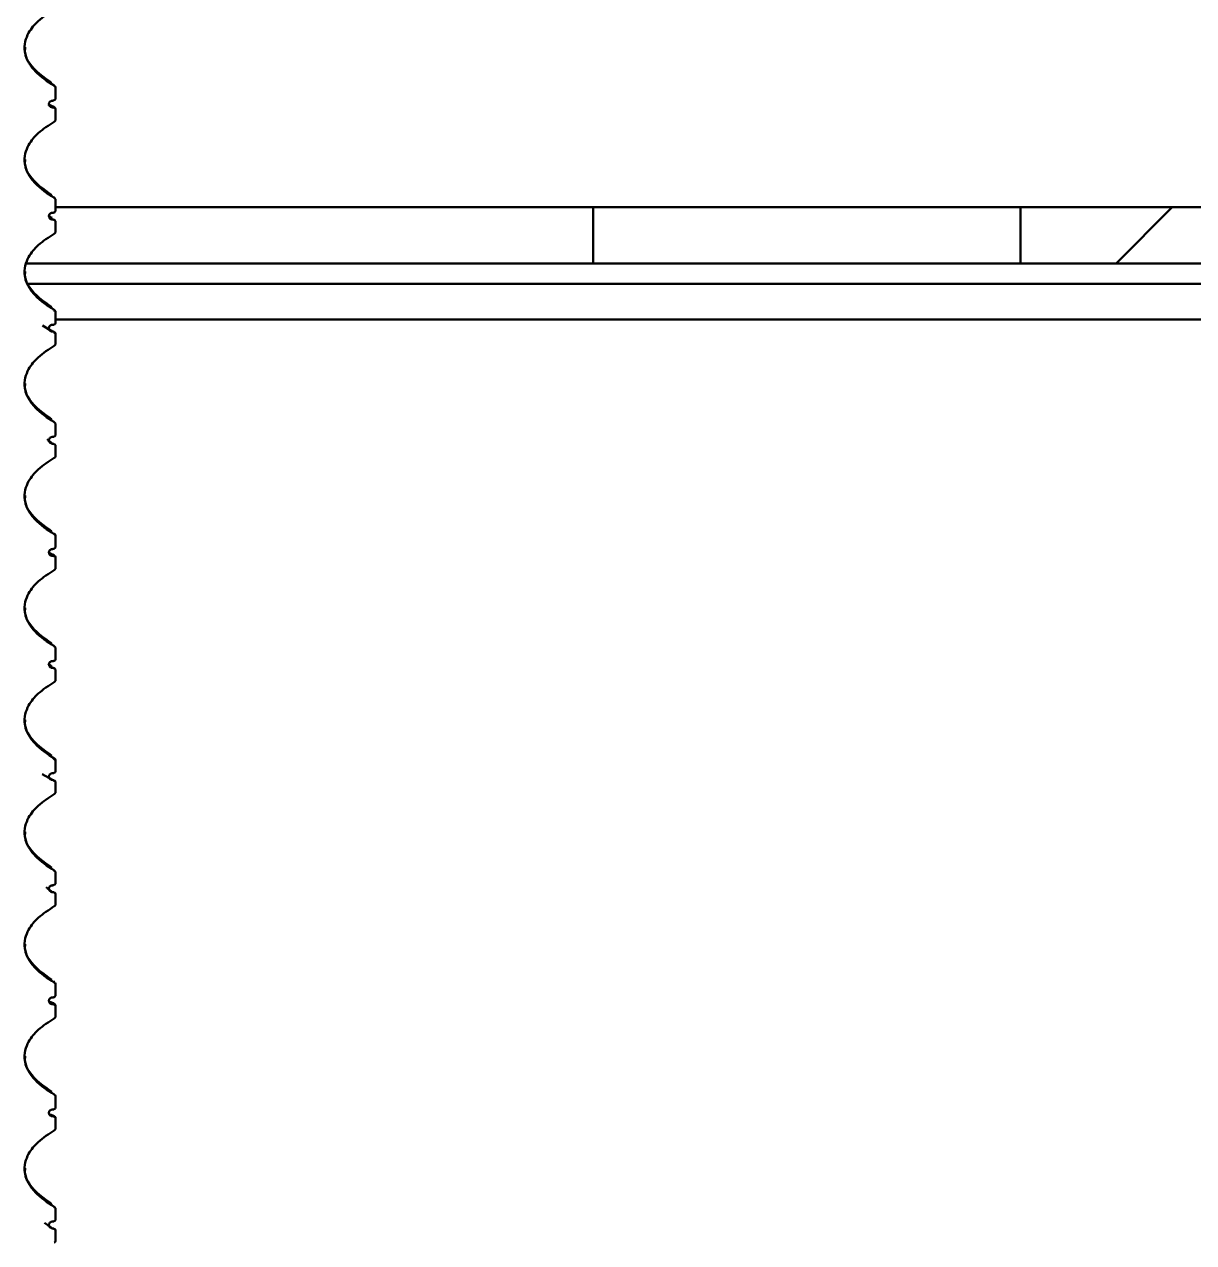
# Model space of a CAD drawing. Header units: millimetres. Extents: x -1615 to 4166, y 5 to 3174.
# Drawn here: x 2235.27 to 2263.08, y 1826.85 to 1855.83 of the extents above; entities that cross this region are included whole.
import ezdxf

# ---------------------------------------------------------------- set-up
doc = ezdxf.new("R2010")
doc.units = ezdxf.units.MM
doc.header["$LTSCALE"] = 0.25
doc.layers.add('Net dam', color=7, linetype='Continuous', lineweight=50)

msp = doc.modelspace()

# ---------------------------------------------------------------- hatches: boundary and pattern name
at = {"layer": 'Net dam'}
h = msp.add_hatch(dxfattribs=at)
h.set_pattern_fill('ANSI31', color=256, style=0)
h.set_pattern_definition([(45, (1858.4246, 670.5362), (-2.245064, 2.245064), [])])
edge = h.paths.add_edge_path(flags=0)
edge.add_line((2304.976, 1851.479), (2258.967, 1851.479))
edge.add_line((2258.967, 1851.479), (2258.967, 1850.146))
edge.add_line((2258.967, 1850.146), (2304.976, 1850.146))
edge.add_arc((2304.976, 1849.655), 0.491, 0, 90, ccw=False)
edge.add_line((2305.467, 1849.655), (2305.467, 1827.479))
edge.add_line((2305.467, 1827.479), (2306.8, 1827.479))
edge.add_line((2306.8, 1827.479), (2306.8, 1849.655))
edge.add_arc((2304.976, 1849.655), 1.824, 0, 90)

# ---------------------------------------------------------------- linework, layer by layer
for p, q in [((2235.928, 1854.412), (2235.961, 1854.392)), ((2236.013, 1854.338), (2236.013, 1854.057)), ((2235.936, 1854.016), (2235.944, 1854.016)), ((2235.847, 1853.925), (2235.942, 1853.871)), ((2235.942, 1853.871), (2235.944, 1853.856)), ((2236.013, 1853.817), (2236.013, 1853.548)), ((2235.963, 1851.725), (2235.982, 1851.703)), ((2236.013, 1851.672), (2235.993, 1851.694)), ((2236.013, 1851.672), (2236.013, 1851.39)), ((2236.013, 1851.479), (2248.8, 1851.479)), ((2248.8, 1851.479), (2248.8, 1850.146)), ((2248.8, 1851.479), (2258.967, 1851.479)), ((2258.967, 1851.479), (2258.967, 1850.146)), ((2258.967, 1851.479), (2304.976, 1851.479)), ((2235.869, 1851.27), (2235.921, 1851.214)), ((2235.936, 1851.231), (2235.893, 1851.244)), ((2235.921, 1851.214), (2235.944, 1851.189)), ((2236.013, 1851.15), (2235.989, 1851.175)), ((2236.013, 1851.15), (2236.013, 1850.881)), ((2235.316, 1850.146), (2248.8, 1850.146)), ((2248.8, 1850.146), (2258.967, 1850.146)), ((2258.967, 1850.146), (2304.976, 1850.146)), ((2235.359, 1849.655), (2270.8, 1849.655)), ((2235.947, 1849.059), (2235.982, 1849.037)), ((2236.013, 1849.005), (2235.976, 1849.028)), ((2236.013, 1849.005), (2236.013, 1848.723)), ((2270.8, 1848.813), (2236.013, 1848.813)), ((2235.704, 1848.666), (2235.904, 1848.547)), ((2235.831, 1848.585), (2235.936, 1848.523)), ((2235.904, 1848.547), (2235.944, 1848.523)), ((2236.013, 1848.484), (2235.97, 1848.509)), ((2236.013, 1848.484), (2236.013, 1848.215)), ((2235.956, 1846.392), (2235.982, 1846.37)), ((2236.013, 1846.338), (2235.986, 1846.361)), ((2236.013, 1846.338), (2236.013, 1846.057)), ((2235.813, 1845.963), (2235.915, 1845.88)), ((2235.839, 1845.935), (2235.936, 1845.856)), ((2235.915, 1845.88), (2235.944, 1845.856)), ((2236.013, 1845.817), (2235.981, 1845.842)), ((2236.013, 1845.817), (2236.013, 1845.548)), ((2235.976, 1843.725), (2235.982, 1843.703)), ((2236.013, 1843.672), (2236.013, 1843.39)), ((2235.935, 1843.214), (2235.944, 1843.189)), ((2236.013, 1843.15), (2236.013, 1842.881)), ((2235.959, 1841.059), (2235.982, 1841.037)), ((2236.013, 1841.005), (2235.989, 1841.027)), ((2236.013, 1841.005), (2236.013, 1840.723)), ((2235.837, 1840.619), (2235.917, 1840.547)), ((2235.858, 1840.593), (2235.936, 1840.523)), ((2235.917, 1840.547), (2235.944, 1840.523)), ((2236.013, 1840.484), (2235.984, 1840.509)), ((2236.013, 1840.484), (2236.013, 1840.215)), ((2235.943, 1838.392), (2235.982, 1838.37)), ((2236.013, 1838.338), (2235.972, 1838.361)), ((2236.013, 1838.338), (2236.013, 1838.057)), ((2235.695, 1837.991), (2235.944, 1837.856)), ((2235.936, 1838.016), (2235.944, 1838.016)), ((2235.944, 1837.856), (2235.936, 1837.856)), ((2236.013, 1837.817), (2235.965, 1837.842)), ((2236.013, 1837.817), (2236.013, 1837.548)), ((2235.954, 1835.725), (2235.982, 1835.703)), ((2236.013, 1835.672), (2235.984, 1835.694)), ((2236.013, 1835.672), (2236.013, 1835.39)), ((2235.793, 1835.304), (2235.913, 1835.213)), ((2235.825, 1835.274), (2235.936, 1835.189)), ((2235.913, 1835.213), (2235.944, 1835.189)), ((2235.915, 1835.365), (2235.936, 1835.349)), ((2236.013, 1835.15), (2235.979, 1835.175)), ((2236.013, 1835.15), (2236.013, 1834.881)), ((2235.963, 1833.076), (2235.972, 1833.059)), ((2235.972, 1833.059), (2235.982, 1833.037)), ((2236.013, 1833.005), (2236.002, 1833.027)), ((2236.013, 1833.005), (2236.013, 1832.723)), ((2235.931, 1832.547), (2235.944, 1832.523)), ((2236.013, 1832.484), (2236.013, 1832.215)), ((2235.976, 1830.392), (2235.982, 1830.37)), ((2236.013, 1830.338), (2236.006, 1830.361)), ((2236.013, 1830.338), (2236.013, 1830.057)), ((2235.936, 1829.881), (2235.944, 1829.856)), ((2236.013, 1829.817), (2236.013, 1829.548)), ((2235.95, 1827.725), (2235.982, 1827.703)), ((2236.013, 1827.672), (2235.979, 1827.694)), ((2236.013, 1827.672), (2236.013, 1827.39)), ((2235.747, 1827.321), (2235.908, 1827.213)), ((2235.836, 1827.257), (2235.936, 1827.189)), ((2235.908, 1827.213), (2235.944, 1827.189)), ((2236.013, 1827.15), (2235.974, 1827.175)), ((2236.013, 1827.15), (2236.013, 1826.881))]:
    msp.add_line(p, q, dxfattribs=at)
for points, knots in [([(2235.982, 1854.37), (2235.82, 1854.475), (2235.578, 1854.633), (2235.355, 1854.932), (2235.268, 1855.178), (2235.279, 1855.419), (2235.385, 1855.677), (2235.616, 1855.949), (2235.85, 1856.099), (2235.982, 1856.183)], [0, 0, 0, 0, 0.239818, 0.358739, 0.459934, 0.561693, 0.65281, 0.804697, 1, 1, 1, 1]), ([(2235.921, 1854.442), (2235.724, 1854.577), (2235.452, 1854.763), (2235.279, 1855.11), (2235.286, 1855.243), (2235.289, 1855.287)], [0, 0, 0, 0, 0.636971, 0.879398, 1, 1, 1, 1]), ([(2235.961, 1854.392), (2235.969, 1854.388), (2235.984, 1854.38), (2235.983, 1854.373), (2235.982, 1854.37)], [0, 0, 0, 0, 0.577452, 1, 1, 1, 1]), ([(2236.013, 1854.338), (2236.009, 1854.345), (2236.001, 1854.357), (2235.989, 1854.366), (2235.982, 1854.37)], [0, 0, 0, 0, 0.480428, 1, 1, 1, 1]), ([(2236.013, 1854.338), (2236.013, 1854.342), (2236.015, 1854.349), (2235.999, 1854.357), (2235.99, 1854.361)], [0, 0, 0, 0, 0.420901, 1, 1, 1, 1]), ([(2235.936, 1853.856), (2235.927, 1853.857), (2235.91, 1853.858), (2235.886, 1853.872), (2235.868, 1853.892), (2235.857, 1853.917), (2235.855, 1853.945), (2235.863, 1853.971), (2235.879, 1853.993), (2235.901, 1854.009), (2235.921, 1854.015), (2235.933, 1854.016), (2235.936, 1854.016)], [0, 0, 0, 0, 0.106506, 0.212992, 0.319788, 0.427178, 0.535332, 0.643679, 0.751891, 0.859618, 0.96661, 1, 1, 1, 1]), ([(2235.944, 1854.016), (2235.952, 1854.017), (2235.97, 1854.018), (2235.994, 1854.032), (2236.007, 1854.047), (2236.012, 1854.056), (2236.013, 1854.057)], [0, 0, 0, 0, 0.31562, 0.631259, 0.947447, 1, 1, 1, 1]), ([(2235.843, 1853.923), (2235.884, 1853.905), (2235.936, 1853.883), (2235.936, 1853.861), (2235.936, 1853.856)], [0, 0, 0, 0, 0.7743245, 1, 1, 1, 1]), ([(2236.013, 1853.817), (2236.012, 1853.822), (2236.01, 1853.857), (2235.922, 1853.893), (2235.846, 1853.924)], [0, 0, 0, 0, 0.142451, 1, 1, 1, 1]), ([(2235.944, 1853.856), (2235.943, 1853.856), (2235.942, 1853.856), (2235.939, 1853.856), (2235.937, 1853.856), (2235.936, 1853.856)], [0, 0, 0, 0, 0.270841, 0.541636, 1, 1, 1, 1]), ([(2236.013, 1853.817), (2236.007, 1853.824), (2235.997, 1853.839), (2235.972, 1853.853), (2235.954, 1853.855), (2235.944, 1853.856)], [0, 0, 0, 0, 0.325057, 0.650108, 1, 1, 1, 1]), ([(2235.982, 1851.703), (2235.82, 1851.809), (2235.578, 1851.966), (2235.355, 1852.265), (2235.268, 1852.512), (2235.279, 1852.753), (2235.385, 1853.01), (2235.616, 1853.282), (2235.85, 1853.432), (2235.982, 1853.516)], [0, 0, 0, 0, 0.239818, 0.358738, 0.459949, 0.561709, 0.65281, 0.804697, 1, 1, 1, 1]), ([(2235.982, 1853.516), (2235.988, 1853.52), (2236.001, 1853.529), (2236.009, 1853.541), (2236.013, 1853.548)], [0, 0, 0, 0, 0.479832, 1, 1, 1, 1]), ([(2235.921, 1851.776), (2235.724, 1851.91), (2235.452, 1852.097), (2235.279, 1852.443), (2235.286, 1852.576), (2235.289, 1852.62)], [0, 0, 0, 0, 0.636964, 0.879396, 1, 1, 1, 1]), ([(2236.013, 1851.672), (2236.009, 1851.678), (2236.001, 1851.691), (2235.989, 1851.699), (2235.982, 1851.703)], [0, 0, 0, 0, 0.480428, 1, 1, 1, 1]), ([(2235.936, 1851.189), (2235.927, 1851.19), (2235.91, 1851.192), (2235.886, 1851.205), (2235.868, 1851.225), (2235.857, 1851.251), (2235.855, 1851.278), (2235.863, 1851.304), (2235.879, 1851.327), (2235.901, 1851.342), (2235.921, 1851.348), (2235.933, 1851.349), (2235.936, 1851.349)], [0, 0, 0, 0, 0.106506, 0.212992, 0.319788, 0.427178, 0.535332, 0.643679, 0.751891, 0.859618, 0.96661, 1, 1, 1, 1]), ([(2235.936, 1851.349), (2235.936, 1851.349), (2235.938, 1851.349), (2235.94, 1851.349), (2235.942, 1851.349), (2235.944, 1851.349)], [0, 0, 0, 0, 0.2708, 0.5416, 1, 1, 1, 1]), ([(2235.944, 1851.349), (2235.952, 1851.35), (2235.97, 1851.352), (2235.994, 1851.365), (2236.007, 1851.38), (2236.012, 1851.389), (2236.013, 1851.39)], [0, 0, 0, 0, 0.315565, 0.631229, 0.947443, 1, 1, 1, 1]), ([(2235.944, 1851.189), (2235.943, 1851.189), (2235.942, 1851.189), (2235.939, 1851.189), (2235.937, 1851.189), (2235.936, 1851.189)], [0, 0, 0, 0, 0.270841, 0.541636, 1, 1, 1, 1]), ([(2236.013, 1851.15), (2236.007, 1851.157), (2235.997, 1851.172), (2235.972, 1851.186), (2235.954, 1851.188), (2235.944, 1851.189)], [0, 0, 0, 0, 0.325005, 0.65025, 1, 1, 1, 1]), ([(2235.982, 1849.037), (2235.82, 1849.142), (2235.578, 1849.299), (2235.355, 1849.598), (2235.268, 1849.845), (2235.279, 1850.086), (2235.385, 1850.343), (2235.616, 1850.616), (2235.85, 1850.765), (2235.982, 1850.85)], [0, 0, 0, 0, 0.239817, 0.358737, 0.459948, 0.561707, 0.652808, 0.804707, 1, 1, 1, 1]), ([(2235.982, 1850.85), (2235.988, 1850.854), (2236.001, 1850.862), (2236.009, 1850.875), (2236.013, 1850.881)], [0, 0, 0, 0, 0.480463, 1, 1, 1, 1]), ([(2235.921, 1849.109), (2235.724, 1849.244), (2235.452, 1849.43), (2235.279, 1849.777), (2235.286, 1849.909), (2235.289, 1849.953)], [0, 0, 0, 0, 0.636964, 0.879396, 1, 1, 1, 1]), ([(2236.013, 1849.005), (2236.009, 1849.011), (2236.001, 1849.024), (2235.989, 1849.032), (2235.982, 1849.037)], [0, 0, 0, 0, 0.480428, 1, 1, 1, 1]), ([(2235.936, 1848.523), (2235.927, 1848.523), (2235.91, 1848.525), (2235.886, 1848.539), (2235.868, 1848.559), (2235.857, 1848.584), (2235.855, 1848.611), (2235.863, 1848.638), (2235.879, 1848.66), (2235.901, 1848.676), (2235.921, 1848.682), (2235.933, 1848.682), (2235.936, 1848.682)], [0, 0, 0, 0, 0.106507, 0.212995, 0.319792, 0.42733, 0.535326, 0.643675, 0.751888, 0.859617, 0.96661, 1, 1, 1, 1]), ([(2235.936, 1848.682), (2235.936, 1848.682), (2235.938, 1848.682), (2235.94, 1848.682), (2235.942, 1848.682), (2235.944, 1848.682)], [0, 0, 0, 0, 0.2708, 0.5416, 1, 1, 1, 1]), ([(2235.944, 1848.523), (2235.943, 1848.523), (2235.942, 1848.523), (2235.939, 1848.523), (2235.937, 1848.523), (2235.936, 1848.523)], [0, 0, 0, 0, 0.270795, 0.541636, 1, 1, 1, 1]), ([(2235.944, 1848.682), (2235.952, 1848.683), (2235.97, 1848.685), (2235.994, 1848.699), (2236.007, 1848.713), (2236.012, 1848.722), (2236.013, 1848.723)], [0, 0, 0, 0, 0.315582, 0.631263, 0.947848, 1, 1, 1, 1]), ([(2236.013, 1848.484), (2236.007, 1848.491), (2235.997, 1848.505), (2235.972, 1848.52), (2235.954, 1848.522), (2235.944, 1848.523)], [0, 0, 0, 0, 0.324756, 0.650121, 1, 1, 1, 1]), ([(2235.982, 1846.37), (2235.82, 1846.475), (2235.578, 1846.633), (2235.355, 1846.932), (2235.268, 1847.178), (2235.279, 1847.419), (2235.385, 1847.677), (2235.616, 1847.949), (2235.85, 1848.099), (2235.982, 1848.183)], [0, 0, 0, 0, 0.239817, 0.358737, 0.459948, 0.561707, 0.652808, 0.804707, 1, 1, 1, 1]), ([(2235.982, 1848.183), (2235.988, 1848.187), (2236.001, 1848.195), (2236.009, 1848.208), (2236.013, 1848.215)], [0, 0, 0, 0, 0.480463, 1, 1, 1, 1]), ([(2235.921, 1846.442), (2235.724, 1846.577), (2235.452, 1846.763), (2235.279, 1847.11), (2235.286, 1847.243), (2235.289, 1847.287)], [0, 0, 0, 0, 0.636964, 0.879396, 1, 1, 1, 1]), ([(2236.013, 1846.338), (2236.009, 1846.345), (2236.001, 1846.357), (2235.989, 1846.366), (2235.982, 1846.37)], [0, 0, 0, 0, 0.48005, 1, 1, 1, 1]), ([(2235.936, 1845.856), (2235.927, 1845.857), (2235.91, 1845.859), (2235.886, 1845.872), (2235.868, 1845.892), (2235.857, 1845.917), (2235.855, 1845.945), (2235.863, 1845.971), (2235.879, 1845.993), (2235.901, 1846.009), (2235.921, 1846.015), (2235.933, 1846.016), (2235.936, 1846.016)], [0, 0, 0, 0, 0.106539, 0.212955, 0.319757, 0.427301, 0.535303, 0.643657, 0.751875, 0.85961, 0.966608, 1, 1, 1, 1]), ([(2235.936, 1846.016), (2235.936, 1846.016), (2235.938, 1846.016), (2235.94, 1846.016), (2235.942, 1846.016), (2235.944, 1846.016)], [0, 0, 0, 0, 0.270795, 0.541636, 1, 1, 1, 1]), ([(2235.944, 1845.856), (2235.943, 1845.856), (2235.942, 1845.856), (2235.939, 1845.856), (2235.937, 1845.856), (2235.936, 1845.856)], [0, 0, 0, 0, 0.270795, 0.541636, 1, 1, 1, 1]), ([(2235.944, 1846.016), (2235.952, 1846.017), (2235.97, 1846.018), (2235.994, 1846.032), (2236.007, 1846.047), (2236.012, 1846.056), (2236.013, 1846.057)], [0, 0, 0, 0, 0.315582, 0.631263, 0.947848, 1, 1, 1, 1]), ([(2236.013, 1845.817), (2236.007, 1845.824), (2235.997, 1845.839), (2235.972, 1845.853), (2235.954, 1845.855), (2235.944, 1845.856)], [0, 0, 0, 0, 0.325085, 0.650164, 1, 1, 1, 1]), ([(2235.982, 1843.703), (2235.82, 1843.809), (2235.578, 1843.966), (2235.355, 1844.265), (2235.268, 1844.512), (2235.279, 1844.753), (2235.385, 1845.01), (2235.616, 1845.282), (2235.85, 1845.432), (2235.982, 1845.516)], [0, 0, 0, 0, 0.239817, 0.358737, 0.459948, 0.561707, 0.652808, 0.804707, 1, 1, 1, 1]), ([(2235.982, 1845.516), (2235.988, 1845.52), (2236.001, 1845.529), (2236.009, 1845.541), (2236.013, 1845.548)], [0, 0, 0, 0, 0.480116, 1, 1, 1, 1]), ([(2235.921, 1843.776), (2235.724, 1843.91), (2235.452, 1844.097), (2235.279, 1844.443), (2235.286, 1844.576), (2235.289, 1844.62)], [0, 0, 0, 0, 0.636964, 0.879396, 1, 1, 1, 1]), ([(2236.013, 1843.672), (2236.015, 1843.68), (2236.019, 1843.692), (2235.99, 1843.705), (2235.981, 1843.709)], [0, 0, 0, 0, 0.672598, 1, 1, 1, 1]), ([(2236.013, 1843.672), (2236.009, 1843.678), (2236.001, 1843.691), (2235.989, 1843.699), (2235.982, 1843.703)], [0, 0, 0, 0, 0.48005, 1, 1, 1, 1]), ([(2236.013, 1843.15), (2236.012, 1843.16), (2236.009, 1843.194), (2235.914, 1843.229), (2235.847, 1843.253)], [0, 0, 0, 0, 0.300784, 1, 1, 1, 1]), ([(2235.936, 1843.189), (2235.927, 1843.19), (2235.91, 1843.192), (2235.886, 1843.205), (2235.868, 1843.225), (2235.857, 1843.251), (2235.855, 1843.278), (2235.863, 1843.304), (2235.879, 1843.327), (2235.901, 1843.342), (2235.921, 1843.348), (2235.933, 1843.349), (2235.936, 1843.349)], [0, 0, 0, 0, 0.1065426, 0.2130395, 0.3198452, 0.4272458, 0.5352511, 0.6436088, 0.7518315, 0.8595694, 0.9666158, 1, 1, 1, 1]), ([(2235.875, 1843.248), (2235.901, 1843.238), (2235.933, 1843.227), (2235.935, 1843.216), (2235.935, 1843.214)], [0, 0, 0, 0, 0.830717, 1, 1, 1, 1]), ([(2235.936, 1843.349), (2235.936, 1843.349), (2235.938, 1843.349), (2235.94, 1843.349), (2235.942, 1843.349), (2235.944, 1843.349)], [0, 0, 0, 0, 0.270795, 0.541636, 1, 1, 1, 1]), ([(2235.944, 1843.349), (2235.952, 1843.35), (2235.97, 1843.352), (2235.994, 1843.365), (2236.007, 1843.38), (2236.012, 1843.389), (2236.013, 1843.39)], [0, 0, 0, 0, 0.31571, 0.631208, 0.94784, 1, 1, 1, 1]), ([(2235.944, 1843.189), (2235.943, 1843.189), (2235.942, 1843.189), (2235.939, 1843.189), (2235.937, 1843.189), (2235.936, 1843.189)], [0, 0, 0, 0, 0.2708, 0.5416, 1, 1, 1, 1]), ([(2236.013, 1843.15), (2236.007, 1843.157), (2235.997, 1843.172), (2235.972, 1843.186), (2235.954, 1843.188), (2235.944, 1843.189)], [0, 0, 0, 0, 0.325085, 0.650164, 1, 1, 1, 1]), ([(2235.982, 1841.037), (2235.82, 1841.142), (2235.578, 1841.299), (2235.355, 1841.598), (2235.268, 1841.845), (2235.279, 1842.086), (2235.385, 1842.343), (2235.616, 1842.616), (2235.85, 1842.765), (2235.982, 1842.849)], [0, 0, 0, 0, 0.239818, 0.358752, 0.459947, 0.561706, 0.652807, 0.804707, 1, 1, 1, 1]), ([(2235.982, 1842.849), (2235.988, 1842.854), (2236.001, 1842.862), (2236.009, 1842.875), (2236.013, 1842.881)], [0, 0, 0, 0, 0.480116, 1, 1, 1, 1]), ([(2235.921, 1841.109), (2235.724, 1841.244), (2235.452, 1841.43), (2235.279, 1841.777), (2235.286, 1841.909), (2235.289, 1841.953)], [0, 0, 0, 0, 0.636964, 0.879396, 1, 1, 1, 1]), ([(2236.013, 1841.005), (2236.009, 1841.011), (2236.001, 1841.024), (2235.989, 1841.032), (2235.982, 1841.037)], [0, 0, 0, 0, 0.480695, 1, 1, 1, 1]), ([(2235.936, 1840.523), (2235.927, 1840.523), (2235.91, 1840.525), (2235.886, 1840.539), (2235.868, 1840.559), (2235.857, 1840.584), (2235.855, 1840.611), (2235.863, 1840.638), (2235.879, 1840.66), (2235.901, 1840.676), (2235.921, 1840.682), (2235.933, 1840.682), (2235.936, 1840.682)], [0, 0, 0, 0, 0.106539, 0.213031, 0.319833, 0.427229, 0.535231, 0.643584, 0.751933, 0.859575, 0.966617, 1, 1, 1, 1]), ([(2235.936, 1840.682), (2235.936, 1840.682), (2235.938, 1840.682), (2235.94, 1840.682), (2235.942, 1840.682), (2235.944, 1840.682)], [0, 0, 0, 0, 0.270841, 0.541636, 1, 1, 1, 1]), ([(2235.944, 1840.682), (2235.952, 1840.683), (2235.97, 1840.685), (2235.994, 1840.699), (2236.007, 1840.713), (2236.012, 1840.722), (2236.013, 1840.723)], [0, 0, 0, 0, 0.31571, 0.631208, 0.94784, 1, 1, 1, 1]), ([(2235.911, 1840.573), (2235.91, 1840.575), (2235.907, 1840.581), (2235.883, 1840.586), (2235.87, 1840.59)], [0, 0, 0, 0, 0.427643, 1, 1, 1, 1]), ([(2235.944, 1840.523), (2235.943, 1840.523), (2235.942, 1840.523), (2235.939, 1840.523), (2235.937, 1840.523), (2235.936, 1840.523)], [0, 0, 0, 0, 0.2708, 0.5416, 1, 1, 1, 1]), ([(2236.013, 1840.484), (2236.007, 1840.491), (2235.997, 1840.505), (2235.972, 1840.52), (2235.954, 1840.522), (2235.944, 1840.523)], [0, 0, 0, 0, 0.325085, 0.650164, 1, 1, 1, 1]), ([(2235.982, 1838.37), (2235.82, 1838.475), (2235.578, 1838.633), (2235.355, 1838.932), (2235.268, 1839.178), (2235.279, 1839.419), (2235.385, 1839.677), (2235.616, 1839.949), (2235.85, 1840.099), (2235.982, 1840.183)], [0, 0, 0, 0, 0.2398073, 0.3587408, 0.4599357, 0.5616947, 0.6528108, 0.8046977, 1, 1, 1, 1]), ([(2235.982, 1840.183), (2235.988, 1840.187), (2236.001, 1840.195), (2236.009, 1840.208), (2236.013, 1840.215)], [0, 0, 0, 0, 0.479832, 1, 1, 1, 1]), ([(2235.921, 1838.442), (2235.724, 1838.577), (2235.452, 1838.763), (2235.279, 1839.11), (2235.286, 1839.243), (2235.289, 1839.287)], [0, 0, 0, 0, 0.636948, 0.879373, 1, 1, 1, 1]), ([(2236.013, 1838.338), (2236.009, 1838.345), (2236.001, 1838.357), (2235.989, 1838.366), (2235.982, 1838.37)], [0, 0, 0, 0, 0.480428, 1, 1, 1, 1]), ([(2235.944, 1838.016), (2235.952, 1838.017), (2235.97, 1838.018), (2235.994, 1838.032), (2236.007, 1838.047), (2236.012, 1838.056), (2236.013, 1838.057)], [0, 0, 0, 0, 0.31571, 0.631208, 0.94784, 1, 1, 1, 1]), ([(2235.936, 1837.856), (2235.927, 1837.857), (2235.91, 1837.859), (2235.886, 1837.872), (2235.868, 1837.892), (2235.857, 1837.917), (2235.855, 1837.945), (2235.863, 1837.971), (2235.879, 1837.993), (2235.901, 1838.009), (2235.921, 1838.015), (2235.933, 1838.016), (2235.936, 1838.016)], [0, 0, 0, 0, 0.106512, 0.213004, 0.319805, 0.427201, 0.535201, 0.643708, 0.751926, 0.859567, 0.966608, 1, 1, 1, 1]), ([(2236.013, 1837.817), (2236.007, 1837.824), (2235.997, 1837.839), (2235.972, 1837.853), (2235.954, 1837.855), (2235.944, 1837.856)], [0, 0, 0, 0, 0.325085, 0.650164, 1, 1, 1, 1]), ([(2235.982, 1835.703), (2235.82, 1835.809), (2235.578, 1835.966), (2235.355, 1836.265), (2235.268, 1836.512), (2235.279, 1836.753), (2235.385, 1837.01), (2235.616, 1837.282), (2235.85, 1837.432), (2235.982, 1837.516)], [0, 0, 0, 0, 0.239817, 0.358743, 0.459937, 0.561696, 0.652812, 0.804698, 1, 1, 1, 1]), ([(2235.982, 1837.516), (2235.988, 1837.52), (2236.001, 1837.529), (2236.009, 1837.541), (2236.013, 1837.548)], [0, 0, 0, 0, 0.479832, 1, 1, 1, 1]), ([(2235.921, 1835.776), (2235.724, 1835.91), (2235.452, 1836.097), (2235.279, 1836.443), (2235.286, 1836.576), (2235.289, 1836.62)], [0, 0, 0, 0, 0.636957, 0.879397, 1, 1, 1, 1]), ([(2236.013, 1835.672), (2236.009, 1835.678), (2236.001, 1835.691), (2235.989, 1835.699), (2235.982, 1835.703)], [0, 0, 0, 0, 0.480562, 1, 1, 1, 1]), ([(2235.936, 1835.189), (2235.927, 1835.19), (2235.91, 1835.192), (2235.886, 1835.205), (2235.868, 1835.225), (2235.857, 1835.251), (2235.855, 1835.278), (2235.863, 1835.304), (2235.879, 1835.327), (2235.901, 1835.342), (2235.921, 1835.348), (2235.933, 1835.349), (2235.936, 1835.349)], [0, 0, 0, 0, 0.106522, 0.213012, 0.31981, 0.427204, 0.535281, 0.643632, 0.751912, 0.859597, 0.966614, 1, 1, 1, 1]), ([(2235.936, 1835.349), (2235.936, 1835.349), (2235.938, 1835.349), (2235.94, 1835.349), (2235.942, 1835.349), (2235.944, 1835.349)], [0, 0, 0, 0, 0.270814, 0.541616, 1, 1, 1, 1]), ([(2235.944, 1835.189), (2235.943, 1835.189), (2235.942, 1835.189), (2235.939, 1835.189), (2235.937, 1835.189), (2235.936, 1835.189)], [0, 0, 0, 0, 0.270814, 0.541616, 1, 1, 1, 1]), ([(2235.944, 1835.349), (2235.952, 1835.35), (2235.97, 1835.352), (2235.994, 1835.365), (2236.007, 1835.38), (2236.012, 1835.389), (2236.013, 1835.39)], [0, 0, 0, 0, 0.315646, 0.631236, 0.947844, 1, 1, 1, 1]), ([(2236.013, 1835.15), (2236.007, 1835.157), (2235.997, 1835.172), (2235.972, 1835.186), (2235.954, 1835.188), (2235.944, 1835.189)], [0, 0, 0, 0, 0.32492, 0.650142, 1, 1, 1, 1]), ([(2235.982, 1833.037), (2235.82, 1833.142), (2235.578, 1833.299), (2235.355, 1833.598), (2235.268, 1833.845), (2235.279, 1834.086), (2235.385, 1834.343), (2235.616, 1834.616), (2235.85, 1834.765), (2235.982, 1834.85)], [0, 0, 0, 0, 0.239812, 0.358739, 0.459942, 0.561701, 0.652809, 0.804703, 1, 1, 1, 1]), ([(2235.982, 1834.85), (2235.988, 1834.854), (2236.001, 1834.862), (2236.009, 1834.875), (2236.013, 1834.881)], [0, 0, 0, 0, 0.480147, 1, 1, 1, 1]), ([(2235.921, 1833.109), (2235.724, 1833.244), (2235.452, 1833.43), (2235.279, 1833.777), (2235.286, 1833.909), (2235.289, 1833.953)], [0, 0, 0, 0, 0.636956, 0.879385, 1, 1, 1, 1]), ([(2236.013, 1833.005), (2236.009, 1833.011), (2236.001, 1833.024), (2235.989, 1833.032), (2235.982, 1833.037)], [0, 0, 0, 0, 0.480239, 1, 1, 1, 1]), ([(2236.013, 1832.484), (2236.011, 1832.499), (2236.009, 1832.531), (2235.906, 1832.566), (2235.851, 1832.585)], [0, 0, 0, 0, 0.460005, 1, 1, 1, 1]), ([(2235.936, 1832.523), (2235.927, 1832.524), (2235.91, 1832.525), (2235.886, 1832.539), (2235.868, 1832.559), (2235.857, 1832.584), (2235.855, 1832.611), (2235.863, 1832.638), (2235.879, 1832.66), (2235.901, 1832.676), (2235.921, 1832.682), (2235.933, 1832.682), (2235.936, 1832.682)], [0, 0, 0, 0, 0.10651, 0.212999, 0.319798, 0.427266, 0.535264, 0.643691, 0.751907, 0.859592, 0.966609, 1, 1, 1, 1]), ([(2235.908, 1832.573), (2235.912, 1832.571), (2235.935, 1832.562), (2235.933, 1832.554), (2235.931, 1832.547)], [0, 0, 0, 0, 0.185272, 1, 1, 1, 1]), ([(2235.936, 1832.682), (2235.936, 1832.682), (2235.938, 1832.682), (2235.94, 1832.682), (2235.942, 1832.682), (2235.944, 1832.682)], [0, 0, 0, 0, 0.2708056, 0.5416113, 1, 1, 1, 1]), ([(2235.944, 1832.523), (2235.943, 1832.523), (2235.942, 1832.523), (2235.939, 1832.523), (2235.937, 1832.523), (2235.936, 1832.523)], [0, 0, 0, 0, 0.2708044, 0.5416201, 1, 1, 1, 1]), ([(2235.944, 1832.682), (2235.952, 1832.683), (2235.97, 1832.685), (2235.994, 1832.699), (2236.007, 1832.713), (2236.012, 1832.722), (2236.013, 1832.723)], [0, 0, 0, 0, 0.315646, 0.631236, 0.947844, 1, 1, 1, 1]), ([(2236.013, 1832.484), (2236.007, 1832.491), (2235.997, 1832.505), (2235.972, 1832.52), (2235.954, 1832.522), (2235.944, 1832.523)], [0, 0, 0, 0, 0.325085, 0.650164, 1, 1, 1, 1]), ([(2235.982, 1830.37), (2235.82, 1830.475), (2235.578, 1830.633), (2235.355, 1830.932), (2235.268, 1831.178), (2235.279, 1831.419), (2235.385, 1831.677), (2235.616, 1831.949), (2235.85, 1832.099), (2235.982, 1832.183)], [0, 0, 0, 0, 0.2398178, 0.358738, 0.4599409, 0.5617001, 0.6528086, 0.8047023, 1, 1, 1, 1]), ([(2235.982, 1832.183), (2235.988, 1832.187), (2236.001, 1832.195), (2236.009, 1832.208), (2236.013, 1832.215)], [0, 0, 0, 0, 0.479974, 1, 1, 1, 1]), ([(2235.921, 1830.442), (2235.724, 1830.577), (2235.452, 1830.763), (2235.279, 1831.11), (2235.286, 1831.243), (2235.289, 1831.287)], [0, 0, 0, 0, 0.636967, 0.879397, 1, 1, 1, 1]), ([(2236.013, 1830.338), (2236.009, 1830.345), (2236.001, 1830.357), (2235.989, 1830.366), (2235.982, 1830.37)], [0, 0, 0, 0, 0.480239, 1, 1, 1, 1]), ([(2235.936, 1829.856), (2235.927, 1829.857), (2235.91, 1829.859), (2235.886, 1829.872), (2235.868, 1829.892), (2235.857, 1829.917), (2235.855, 1829.945), (2235.863, 1829.971), (2235.879, 1829.993), (2235.901, 1830.009), (2235.921, 1830.015), (2235.933, 1830.016), (2235.936, 1830.016)], [0, 0, 0, 0, 0.106526, 0.21302, 0.319822, 0.427219, 0.535301, 0.643655, 0.751874, 0.859609, 0.966608, 1, 1, 1, 1]), ([(2235.936, 1830.016), (2235.936, 1830.016), (2235.938, 1830.016), (2235.94, 1830.016), (2235.942, 1830.016), (2235.944, 1830.016)], [0, 0, 0, 0, 0.2708044, 0.5416201, 1, 1, 1, 1]), ([(2235.944, 1830.016), (2235.952, 1830.017), (2235.97, 1830.018), (2235.994, 1830.032), (2236.007, 1830.047), (2236.012, 1830.056), (2236.013, 1830.057)], [0, 0, 0, 0, 0.315582, 0.631107, 0.947651, 1, 1, 1, 1]), ([(2236.013, 1829.817), (2236.013, 1829.827), (2236.015, 1829.853), (2235.924, 1829.882), (2235.866, 1829.9)], [0, 0, 0, 0, 0.360961, 1, 1, 1, 1]), ([(2235.944, 1829.856), (2235.943, 1829.856), (2235.942, 1829.856), (2235.939, 1829.856), (2235.937, 1829.856), (2235.936, 1829.856)], [0, 0, 0, 0, 0.2708056, 0.5416113, 1, 1, 1, 1]), ([(2236.013, 1829.817), (2236.007, 1829.824), (2235.997, 1829.839), (2235.972, 1829.853), (2235.954, 1829.855), (2235.944, 1829.856)], [0, 0, 0, 0, 0.325085, 0.650164, 1, 1, 1, 1]), ([(2235.982, 1827.703), (2235.82, 1827.809), (2235.578, 1827.966), (2235.355, 1828.265), (2235.268, 1828.512), (2235.279, 1828.753), (2235.385, 1829.01), (2235.616, 1829.282), (2235.85, 1829.432), (2235.982, 1829.516)], [0, 0, 0, 0, 0.239818, 0.358738, 0.459949, 0.561708, 0.652809, 0.804702, 1, 1, 1, 1]), ([(2235.982, 1829.516), (2235.988, 1829.52), (2236.001, 1829.529), (2236.009, 1829.541), (2236.013, 1829.548)], [0, 0, 0, 0, 0.479974, 1, 1, 1, 1]), ([(2235.921, 1827.776), (2235.724, 1827.91), (2235.452, 1828.097), (2235.279, 1828.443), (2235.286, 1828.576), (2235.289, 1828.62)], [0, 0, 0, 0, 0.636964, 0.879396, 1, 1, 1, 1]), ([(2236.013, 1827.672), (2236.009, 1827.678), (2236.001, 1827.691), (2235.989, 1827.699), (2235.982, 1827.703)], [0, 0, 0, 0, 0.480239, 1, 1, 1, 1]), ([(2235.936, 1827.189), (2235.927, 1827.19), (2235.91, 1827.192), (2235.886, 1827.205), (2235.868, 1827.225), (2235.857, 1827.251), (2235.855, 1827.278), (2235.863, 1827.304), (2235.879, 1827.327), (2235.901, 1827.342), (2235.921, 1827.348), (2235.933, 1827.349), (2235.936, 1827.349)], [0, 0, 0, 0, 0.106522, 0.213012, 0.31981, 0.427204, 0.535281, 0.643632, 0.751912, 0.859597, 0.966614, 1, 1, 1, 1]), ([(2235.936, 1827.349), (2235.936, 1827.349), (2235.938, 1827.349), (2235.94, 1827.349), (2235.942, 1827.349), (2235.944, 1827.349)], [0, 0, 0, 0, 0.270814, 0.541616, 1, 1, 1, 1]), ([(2235.944, 1827.349), (2235.952, 1827.35), (2235.97, 1827.352), (2235.994, 1827.365), (2236.007, 1827.38), (2236.012, 1827.389), (2236.013, 1827.39)], [0, 0, 0, 0, 0.315638, 0.631219, 0.947642, 1, 1, 1, 1]), ([(2235.944, 1827.189), (2235.943, 1827.189), (2235.942, 1827.189), (2235.939, 1827.189), (2235.937, 1827.189), (2235.936, 1827.189)], [0, 0, 0, 0, 0.270814, 0.541616, 1, 1, 1, 1]), ([(2236.013, 1827.15), (2236.007, 1827.157), (2235.997, 1827.172), (2235.972, 1827.186), (2235.954, 1827.188), (2235.944, 1827.189)], [0, 0, 0, 0, 0.325045, 0.650207, 1, 1, 1, 1]), ([(2235.982, 1826.85), (2235.988, 1826.854), (2236.001, 1826.862), (2236.009, 1826.875), (2236.013, 1826.881)], [0, 0, 0, 0, 0.48029, 1, 1, 1, 1])]:
    msp.add_open_spline(points, degree=3, knots=knots, dxfattribs=at)

doc.saveas('drawing.dxf')
